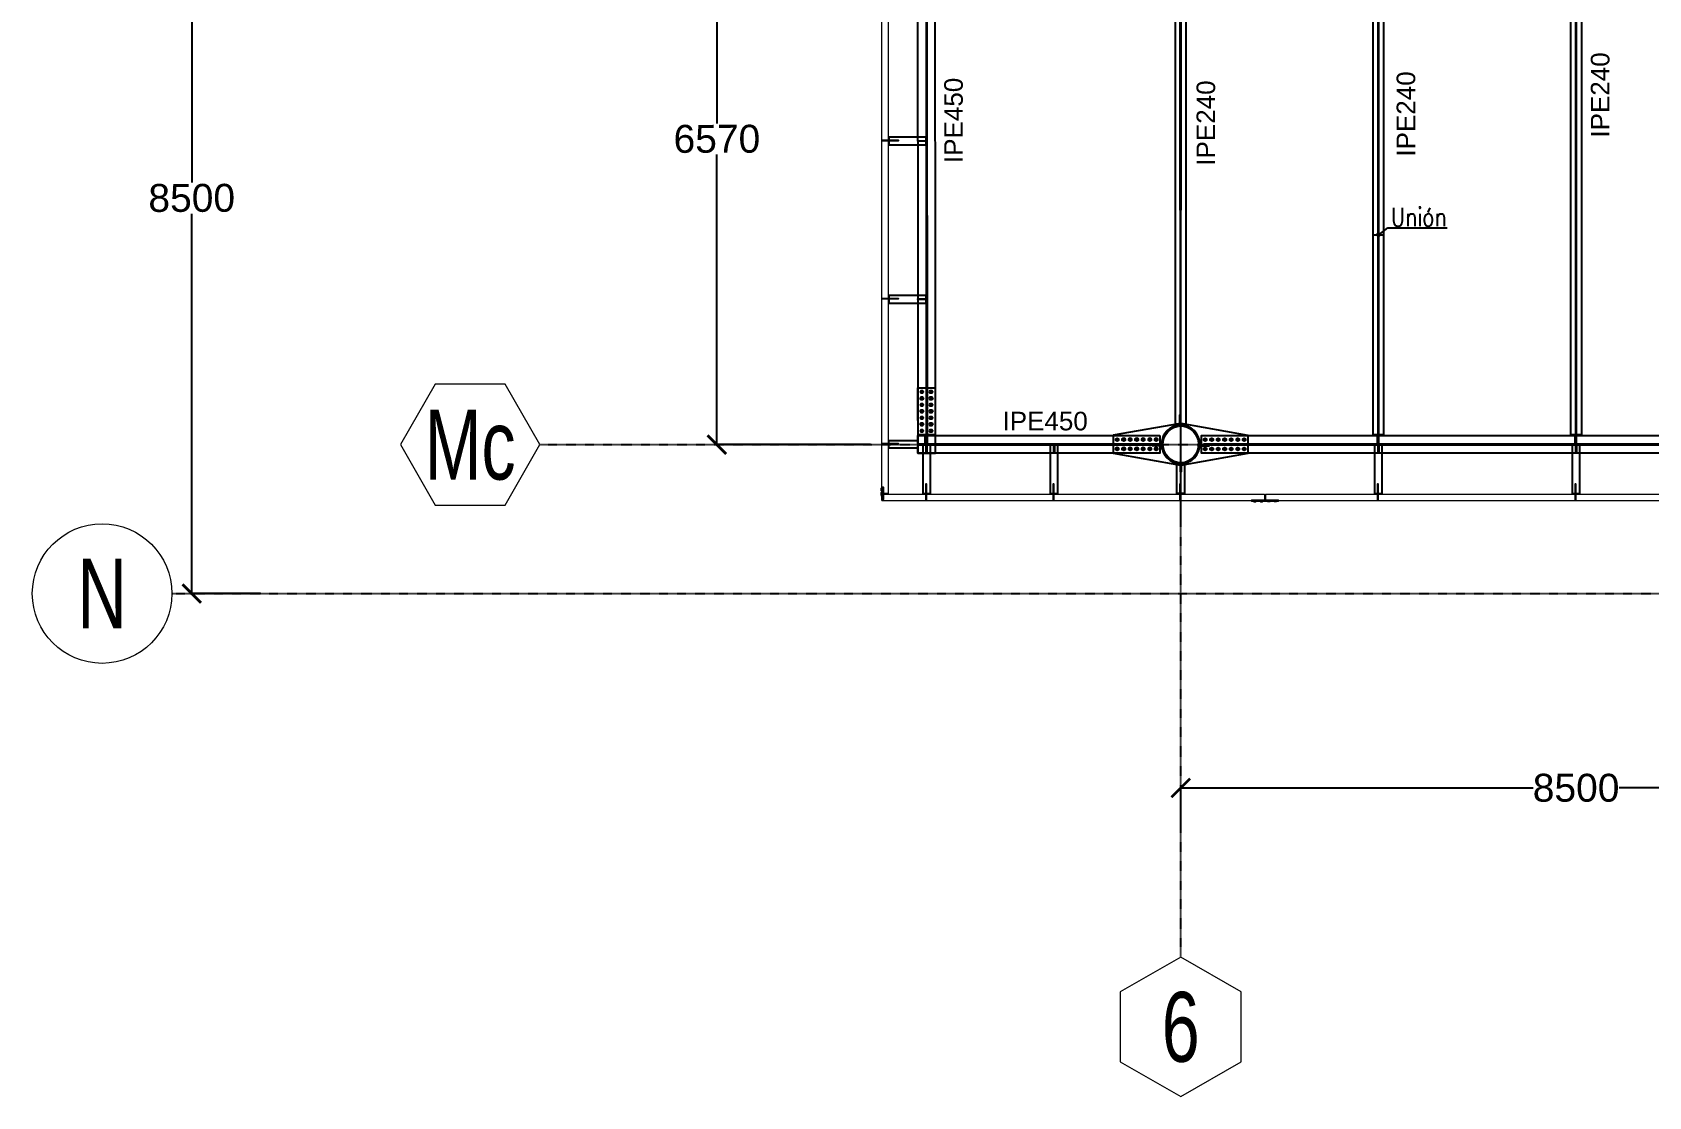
# Model space of a CAD drawing. Header units: millimetres. Extents: x -12345 to 95575, y -10691 to 31862.
# Drawn here: x -12345 to 5030, y -5407 to 6031 of the extents above; entities that cross this region are included whole.
import ezdxf
from ezdxf.enums import TextEntityAlignment as Align

# ---------------------------------------------------------------- set-up
doc = ezdxf.new("R2010")
doc.units = ezdxf.units.MM
doc.header["$LTSCALE"] = 0.9
doc.linetypes.add('DXK_LINE_DOT3', pattern=[5.9187, 2.979, -0.9799, 0.9799, -0.9799])
doc.layers.get('0').update_dxf_attribs({"color": 255})
for name, color, linetype, lineweight in [('0-1', 7, 'Continuous', 5), ('E_COLUMNAS-1', 1, 'Continuous', 25), ('E_TEXTO', 3, 'Continuous', 9), ('HCB_EJES', 1, 'DXK_LINE_DOT3', 9), ('TUBO-REDONDO', 1, 'Continuous', 9)]:
    doc.layers.add(name, color=color, linetype=linetype, lineweight=lineweight)
for name, color, linetype in [('COTAS', 8, 'Continuous'), ('HCB-EJES', 1, 'Continuous'), ('HCB-ROTULOS', 2, 'Continuous'), ('HCB_ALMA', 252, 'Continuous'), ('HCB_PLATINA', 4, 'Continuous'), ('HCB_VIGAS', 4, 'Continuous'), ('UNIÒN', 6, 'Continuous')]:
    doc.layers.add(name, color=color, linetype=linetype)
doc.styles.add('CNI_COTAS', font='romans.shx', dxfattribs={"width": 0.8})
doc.styles.add('VERDANA', font='arial.ttf')
doc.dimstyles.new('1.125', dxfattribs={"dimscale": 0, "dimtxt": 300, "dimasz": 200, "dimexe": 4, "dimexo": 4, "dimgap": 15, "dimtad": 0, "dimdec": 0, "dimzin": 4, "dimdsep": 46, "dimtxsty": 'VERDANA', "dimblk": 'ARCHTICK', "dimcen": -10, "dimclrd": 256, "dimclrt": 3, "dimadec": 0, "dimazin": 0, "dimtfac": 1, "dimtdec": 0, "dimtmove": 2, "dimatfit": 0, "dimldrblk": 'OBLIQUE', "dimfxl": 0.05, "dimtolj": 1, "dimtzin": 0, "dimarcsym": 0})
doc.dimstyles.new('UNIÒN', dxfattribs={"dimscale": 0, "dimtxt": 200, "dimasz": 60, "dimexe": 4, "dimexo": 4, "dimgap": 15, "dimtad": 1, "dimdec": 0, "dimzin": 4, "dimdsep": 46, "dimtxsty": 'CNI_COTAS', "dimcen": -0.09, "dimclrd": 6, "dimclrt": 3, "dimadec": 0, "dimazin": 0, "dimtfac": 1, "dimtdec": 0, "dimtmove": 2, "dimatfit": 0, "dimfxl": 0.05, "dimtolj": 1, "dimtzin": 0, "dimarcsym": 0})

# ---------------------------------------------------------------- blocks, each defined once
blk = doc.blocks.new('_ArchTick')
at = {"color": 0, "linetype": 'ByBlock', "const_width": 0.15}
blk.add_lwpolyline([(-0.5, -0.5), (0.5, 0.5)], dxfattribs=at)
blk = doc.blocks.new('*D101')
at = {"layer": 'COTAS', "color": 0, "lineweight": -2, "transparency": 16777216}
for p, q in [((-3334, 8170), (-4990, 8170)), ((-3334, 1600), (-4990, 1600))]:
    blk.add_line(p, q, dxfattribs=at)
at = {"layer": 'COTAS', "lineweight": -2, "transparency": 16777216}
for p, q in [((-4986, 8170), (-4986, 5053)), ((-4986, 1600), (-4986, 4717))]:
    blk.add_line(p, q, dxfattribs=at)
at = {"layer": 'Defpoints', "color": 0, "transparency": 16777216}
for p in [(-4986, 8170), (-3330, 8170), (-3330, 1600)]:
    blk.add_point(p, dxfattribs=at)
at = {"layer": 'COTAS', "lineweight": -2, "transparency": 16777216, "xscale": 200, "yscale": 200, "zscale": 200}
for p, rotation in [((-4986, 8170), 90), ((-4986, 1600), 270)]:
    blk.add_blockref('_ArchTick', p, dxfattribs=dict(at, rotation=rotation))
at = {"layer": 'COTAS', "color": 3, "transparency": 16777216, "insert": (-4986, 4885), "char_height": 300, "attachment_point": 5, "rotation": 0.1, "style": 'VERDANA'}
blk.add_mtext('\\A1;6570', dxfattribs=at)
blk = doc.blocks.new('_Oblique')
at = {"color": 0, "linetype": 'ByBlock', "lineweight": -2}
blk.add_line((-0.5, -0.5), (0.5, 0.5), dxfattribs=at)
blk = doc.blocks.new('*D105')
at = {"layer": 'COTAS', "color": 0, "lineweight": -2, "transparency": 16777216}
for p, q in [((0, -2507), (0, -2085)), ((8500, -2507), (8500, -2085))]:
    blk.add_line(p, q, dxfattribs=at)
at = {"layer": 'COTAS', "lineweight": -2, "transparency": 16777216}
for p, q in [((0, -2089), (3787, -2089)), ((8500, -2089), (4713, -2089))]:
    blk.add_line(p, q, dxfattribs=at)
at = {"layer": 'Defpoints', "color": 0, "transparency": 16777216}
for p in [(0, -2089), (0, -2511), (8500, -2511)]:
    blk.add_point(p, dxfattribs=at)
at = {"layer": 'COTAS', "lineweight": -2, "transparency": 16777216, "xscale": 200, "yscale": 200, "zscale": 200, "rotation": 180}
blk.add_blockref('_ArchTick', (0, -2089), dxfattribs=at)
at = {"layer": 'COTAS', "lineweight": -2, "transparency": 16777216, "xscale": 200, "yscale": 200, "zscale": 200}
blk.add_blockref('_ArchTick', (8500, -2089), dxfattribs=at)
at = {"layer": 'COTAS', "color": 3, "transparency": 16777216, "insert": (4250, -2089), "char_height": 300, "attachment_point": 5, "style": 'VERDANA'}
blk.add_mtext('\\A1;8500', dxfattribs=at)
blk = doc.blocks.new('*D87')
at = {"layer": 'COTAS', "color": 0, "lineweight": -2, "transparency": 16777216}
for p, q in [((-9892, 8500), (-10635, 8500)), ((-9892, 0), (-10635, 0))]:
    blk.add_line(p, q, dxfattribs=at)
at = {"layer": 'COTAS', "lineweight": -2, "transparency": 16777216}
for p, q in [((-10631, 8500), (-10631, 4418)), ((-10631, 0), (-10631, 4082))]:
    blk.add_line(p, q, dxfattribs=at)
at = {"layer": 'Defpoints', "color": 0, "transparency": 16777216}
for p in [(-10631, 8500), (-9888, 8500), (-9888, 0)]:
    blk.add_point(p, dxfattribs=at)
at = {"layer": 'COTAS', "lineweight": -2, "transparency": 16777216, "xscale": 200, "yscale": 200, "zscale": 200}
for p, rotation in [((-10631, 8500), 90), ((-10631, 0), 270)]:
    blk.add_blockref('_ArchTick', p, dxfattribs=dict(at, rotation=rotation))
at = {"layer": 'COTAS', "color": 3, "transparency": 16777216, "insert": (-10631, 4250), "char_height": 300, "attachment_point": 5, "rotation": 0.1, "style": 'VERDANA'}
blk.add_mtext('\\A1;8500', dxfattribs=at)

msp = doc.modelspace()

# ---------------------------------------------------------------- linework, layer by layer
at = {"color": 1, "linetype": 'Continuous'}
for centre, radius, start, end in [((-2783, 2168.1), 11, 107.97443, 287.97443), ((-2783, 2098.1), 11, 107.97443, 287.97443), ((-2783, 2168.1), 10, 359.97443, 179.97443), ((-2783, 2168.1), 10, 179.97443, 359.97443), ((-2783, 2098.1), 10, 359.97443, 179.97443), ((-2783, 2098.1), 10, 179.97443, 359.97443), ((-2783, 2098.1), 11, 287.97443, 107.97443), ((-2783, 2168.1), 11, 287.97443, 107.97443), ((-2683, 2168.1), 11, 107.97443, 287.97443), ((-2683, 2098.1), 11, 107.97443, 287.97443), ((-2683, 2168.1), 10, 359.97443, 179.97443), ((-2683, 2168.1), 10, 179.97443, 359.97443), ((-2683, 2098.1), 10, 359.97443, 179.97443), ((-2683, 2098.1), 10, 179.97443, 359.97443), ((-2683, 2098.1), 11, 287.97443, 107.97443), ((-2683, 2168.1), 11, 287.97443, 107.97443), ((-2783, 2028.1), 11, 107.97443, 287.97443), ((-2783, 1958.1), 11, 107.97443, 287.97443), ((-2783, 2028.1), 10, 359.97443, 179.97443), ((-2783, 2028.1), 10, 179.97443, 359.97443), ((-2783, 1958.1), 10, 359.97443, 179.97443), ((-2783, 1958.1), 10, 179.97443, 359.97443), ((-2783, 2028.1), 11, 287.97443, 107.97443), ((-2783, 1958.1), 11, 287.97443, 107.97443), ((-2683, 2028.1), 11, 107.97443, 287.97443), ((-2683, 1958.1), 11, 107.97443, 287.97443), ((-2683, 2028.1), 10, 359.97443, 179.97443), ((-2683, 2028.1), 10, 179.97443, 359.97443), ((-2683, 1958.1), 10, 359.97443, 179.97443), ((-2683, 1958.1), 10, 179.97443, 359.97443), ((-2683, 2028.1), 11, 287.97443, 107.97443), ((-2683, 1958.1), 11, 287.97443, 107.97443), ((-2783.1, 1888.1), 11, 107.97443, 287.97443), ((-2783.1, 1818.1), 11, 107.97443, 287.97443), ((-2783.1, 1748.1), 11, 107.97443, 287.97443), ((-2783.1, 1888.1), 10, 359.97443, 179.97443), ((-2783.1, 1888.1), 10, 179.97443, 359.97443), ((-2783.1, 1818.1), 10, 359.97443, 179.97443), ((-2783.1, 1818.1), 10, 179.97443, 359.97443), ((-2783.1, 1748.1), 10, 359.97443, 179.97443), ((-2783.1, 1748.1), 10, 179.97443, 359.97443), ((-2783.1, 1888.1), 11, 287.97443, 107.97443), ((-2783.1, 1818.1), 11, 287.97443, 107.97443), ((-2783.1, 1748.1), 11, 287.97443, 107.97443), ((-2683.1, 1888.1), 11, 107.97443, 287.97443), ((-2683.1, 1818.1), 11, 107.97443, 287.97443), ((-2683.1, 1748.1), 11, 107.97443, 287.97443), ((-2683.1, 1888.1), 10, 359.97443, 179.97443), ((-2683.1, 1888.1), 10, 179.97443, 359.97443), ((-2683.1, 1818.1), 10, 359.97443, 179.97443), ((-2683.1, 1818.1), 10, 179.97443, 359.97443), ((-2683.1, 1748.1), 10, 359.97443, 179.97443), ((-2683.1, 1748.1), 10, 179.97443, 359.97443), ((-2683.1, 1888.1), 11, 287.97443, 107.97443), ((-2683.1, 1818.1), 11, 287.97443, 107.97443), ((-2683.1, 1748.1), 11, 287.97443, 107.97443), ((-683.1, 1654.2), 11.5, 18.0268, 198.0268), ((-683.1, 1554.2), 11.5, 18.0268, 198.0268), ((-683.1, 1654.2), 11.5, 198.0268, 18.0268), ((-683.1, 1654.2), 10, 90.0268, 270.0268), ((-683.1, 1554.2), 10, 90.0268, 270.0268), ((-683.1, 1654.2), 10, 270.0268, 90.0268), ((-683.1, 1554.2), 10, 270.0268, 90.0268), ((-613.1, 1654.2), 11.5, 18.0268, 198.0268), ((-613.1, 1554.2), 11.5, 18.0268, 198.0268), ((-613.1, 1654.2), 11.5, 198.0268, 18.0268), ((-613.1, 1654.2), 10, 90.0268, 270.0268), ((-613.1, 1554.2), 10, 90.0268, 270.0268), ((-613.1, 1654.2), 10, 270.0268, 90.0268), ((-613.1, 1554.2), 10, 270.0268, 90.0268), ((-543.1, 1654.3), 11.5, 18.0268, 198.0268), ((-543.1, 1554.3), 11.5, 18.0268, 198.0268), ((-543.1, 1654.3), 11.5, 198.0268, 18.0268), ((-543.1, 1654.3), 10, 90.0268, 270.0268), ((-543.1, 1554.3), 10, 90.0268, 270.0268), ((-543.1, 1654.3), 10, 270.0268, 90.0268), ((-543.1, 1554.3), 10, 270.0268, 90.0268), ((-473.1, 1654.3), 11.5, 18.0268, 198.0268), ((-473.1, 1554.3), 11.5, 18.0268, 198.0268), ((-473.1, 1654.3), 11.5, 198.0268, 18.0268), ((-473.1, 1654.3), 10, 90.0268, 270.0268), ((-473.1, 1554.3), 10, 90.0268, 270.0268), ((-473.1, 1654.3), 10, 270.0268, 90.0268), ((-473.1, 1554.3), 10, 270.0268, 90.0268), ((-403.1, 1654.3), 11.5, 18.0268, 198.0268), ((-403.1, 1554.3), 11.5, 18.0268, 198.0268), ((-403.1, 1654.3), 11.5, 198.0268, 18.0268), ((-403.1, 1654.3), 10, 90.0268, 270.0268), ((-403.1, 1554.3), 10, 90.0268, 270.0268), ((-403.1, 1654.3), 10, 270.0268, 90.0268), ((-403.1, 1554.3), 10, 270.0268, 90.0268), ((-333.1, 1654.4), 11.5, 18.0268, 198.0268), ((-333.1, 1554.4), 11.5, 18.0268, 198.0268), ((-333.1, 1654.4), 11.5, 198.0268, 18.0268), ((-333.1, 1654.4), 10, 90.0268, 270.0268), ((-333.1, 1554.4), 10, 90.0268, 270.0268), ((-333.1, 1654.4), 10, 270.0268, 90.0268), ((-333.1, 1554.4), 10, 270.0268, 90.0268), ((-263.1, 1654.4), 11.5, 18.0268, 198.0268), ((-263.1, 1554.4), 11.5, 18.0268, 198.0268), ((-263.1, 1654.4), 11.5, 198.0268, 18.0268), ((-263.1, 1654.4), 10, 90.0268, 270.0268), ((-263.1, 1554.4), 10, 90.0268, 270.0268), ((-263.1, 1654.4), 10, 270.0268, 90.0268), ((-263.1, 1554.4), 10, 270.0268, 90.0268), ((262.9, 1653.6), 11.5, 18.0268, 198.0268), ((263, 1553.6), 11.5, 18.0268, 198.0268), ((262.9, 1653.6), 11.5, 198.0268, 18.0268), ((262.9, 1653.6), 10, 90.0268, 270.0268), ((262.9, 1653.6), 10, 270.0268, 90.0268), ((332.9, 1653.6), 11.5, 18.0268, 198.0268), ((333, 1553.6), 11.5, 18.0268, 198.0268), ((332.9, 1653.6), 11.5, 198.0268, 18.0268), ((332.9, 1653.6), 10, 90.0268, 270.0268), ((332.9, 1653.6), 10, 270.0268, 90.0268), ((402.9, 1653.7), 11.5, 18.0268, 198.0268), ((403, 1553.7), 11.5, 18.0268, 198.0268), ((402.9, 1653.7), 11.5, 198.0268, 18.0268), ((402.9, 1653.7), 10, 90.0268, 270.0268), ((402.9, 1653.7), 10, 270.0268, 90.0268), ((472.9, 1653.7), 11.5, 18.0268, 198.0268), ((473, 1553.7), 11.5, 18.0268, 198.0268), ((472.9, 1653.7), 11.5, 198.0268, 18.0268), ((472.9, 1653.7), 10, 90.0268, 270.0268), ((472.9, 1653.7), 10, 270.0268, 90.0268), ((542.9, 1653.7), 11.5, 18.0268, 198.0268), ((543, 1553.7), 11.5, 18.0268, 198.0268), ((542.9, 1653.7), 11.5, 198.0268, 18.0268), ((542.9, 1653.7), 10, 90.0268, 270.0268), ((543, 1553.7), 10, 90.0268, 270.0268), ((542.9, 1653.7), 10, 270.0268, 90.0268), ((543, 1553.7), 10, 270.0268, 90.0268), ((612.9, 1653.8), 11.5, 18.0268, 198.0268), ((613, 1553.8), 11.5, 18.0268, 198.0268), ((612.9, 1653.8), 11.5, 198.0268, 18.0268), ((612.9, 1653.8), 10, 90.0268, 270.0268), ((613, 1553.8), 10, 90.0268, 270.0268), ((612.9, 1653.8), 10, 270.0268, 90.0268), ((613, 1553.8), 10, 270.0268, 90.0268), ((682.9, 1653.8), 11.5, 18.0268, 198.0268), ((683, 1553.8), 11.5, 18.0268, 198.0268), ((682.9, 1653.8), 11.5, 198.0268, 18.0268), ((682.9, 1653.8), 10, 90.0268, 270.0268), ((683, 1553.8), 10, 90.0268, 270.0268), ((682.9, 1653.8), 10, 270.0268, 90.0268), ((683, 1553.8), 10, 270.0268, 90.0268), ((-683.1, 1554.2), 11.5, 198.0268, 18.0268), ((-613.1, 1554.2), 11.5, 198.0268, 18.0268), ((-543.1, 1554.3), 11.5, 198.0268, 18.0268), ((-473.1, 1554.3), 11.5, 198.0268, 18.0268), ((-403.1, 1554.3), 11.5, 198.0268, 18.0268), ((-333.1, 1554.4), 11.5, 198.0268, 18.0268), ((-263.1, 1554.4), 11.5, 198.0268, 18.0268), ((263, 1553.6), 11.5, 198.0268, 18.0268), ((263, 1553.6), 10, 90.0268, 270.0268), ((263, 1553.6), 10, 270.0268, 90.0268), ((333, 1553.6), 11.5, 198.0268, 18.0268), ((333, 1553.6), 10, 90.0268, 270.0268), ((333, 1553.6), 10, 270.0268, 90.0268), ((403, 1553.7), 11.5, 198.0268, 18.0268), ((403, 1553.7), 10, 90.0268, 270.0268), ((403, 1553.7), 10, 270.0268, 90.0268), ((473, 1553.7), 11.5, 198.0268, 18.0268), ((473, 1553.7), 10, 90.0268, 270.0268), ((473, 1553.7), 10, 270.0268, 90.0268), ((543, 1553.7), 11.5, 198.0268, 18.0268), ((613, 1553.8), 11.5, 198.0268, 18.0268), ((683, 1553.8), 11.5, 198.0268, 18.0268)]:
    msp.add_arc(centre, radius, start, end, dxfattribs=at)
at = {"layer": '0-1', "color": 8}
for p, q in [((-3211.2, 1066.6), (-3211.2, 6745.1)), ((-3146.2, 6745.1), (-3146.2, 1076.6)), ((-3146.2, 1076.6), (-3211.2, 1076.6)), ((-3211.2, 1066.6), (902.1, 1066.6)), ((902.1, 1066.6), (902.1, 1001.6)), ((912.1, 1066.6), (912.1, 1001.6)), ((912.1, 1066.6), (12902.1, 1066.6)), ((-3211.2, 1001.6), (902.1, 1001.6)), ((912.1, 1001.6), (12902.1, 1001.6))]:
    msp.add_line(p, q, dxfattribs=at)
at = {"layer": 'E_COLUMNAS-1'}
msp.add_arc((0, 1603.3), 206, 80, 260, dxfattribs=at)
at = {"layer": 'HCB-EJES', "linetype": 'DXK_LINE_DOT3'}
for p, q in [((0, -3906.8), (0, 29407)), ((-6888.4, 1600), (90118.8, 1600)), ((-10844.5, 0), (94075, 0))]:
    msp.add_line(p, q, dxfattribs=at)
at = {"layer": 'HCB_ALMA'}
for p, q in [((2121.4, 1708.3), (2121.4, 8175.4)), ((2128.5, 1708.3), (2128.5, 8175.4)), ((4246.4, 1708.3), (4246.4, 8337.8)), ((4253.5, 1708.3), (4253.5, 8337.8)), ((-2737.8, 8013), (-2736.7, 1708.3)), ((-2728.4, 8013), (-2727.3, 1708.3)), ((-3, 1816.3), (-5, 8010.4)), ((3, 1816.3), (5, 8010.4)), ((-2830.4, 1607.9), (-222.9, 1609.4)), ((-2830.4, 1598.5), (-222.9, 1599.4)), ((246.3, 1607.9), (8290.5, 1607.9)), ((246.3, 1598.5), (7733.4, 1598.5))]:
    msp.add_line(p, q, dxfattribs=at)
at = {"layer": 'HCB_EJES', "color": 40, "linetype": 'ByBlock', "true_color": 0xf8d731}
for points in [[(-8013.4, 950.5), (-7263.4, 950.5), (-6888.4, 1600), (-7263.4, 2249.5), (-8013.4, 2249.5), (-8388.4, 1600)], [(-649.5, -5031.8), (0, -5406.8), (649.5, -5031.8), (649.5, -4281.8), (0, -3906.8), (-649.5, -4281.8)]]:
    msp.add_lwpolyline(points, close=True, dxfattribs=at)
msp.add_circle((-11594.5, 0), 750, dxfattribs=at)
at = {"layer": 'HCB_PLATINA', "color": 8}
for p, q in [((2122.2, 1578.6), (2128.2, 1578.6)), ((4247.2, 1578.6), (4253.2, 1578.6)), ((-2.8, 1378.3), (3.2, 1378.3))]:
    msp.add_line(p, q, dxfattribs=at)
at = {"layer": 'HCB_VIGAS'}
for p, q in [((0, 816.3), (0, 9010.4)), ((-3193.7, 4865.7), (-3193.7, 4871.7)), ((-3146.2, 4865.7), (-3146.2, 4871.7)), ((-3133.7, 4865.7), (-3133.7, 4871.7)), ((-3053.7, 4865.7), (-3053.7, 4871.7)), ((-2757.2, 4860.1), (-2757.2, 4866.1)), ((-3193.7, 3165.7), (-3193.7, 3171.7)), ((-3146.2, 3165.7), (-3146.2, 3171.7)), ((-3133.7, 3165.7), (-3133.7, 3171.7)), ((-3053.7, 3165.7), (-3053.7, 3171.7)), ((-2756.9, 3160.1), (-2756.9, 3166.1)), ((-3193.7, 1605.7), (-3193.7, 1611.7)), ((-3146.2, 1605.7), (-3146.2, 1611.7)), ((-3133.7, 1605.7), (-3133.7, 1611.7)), ((-3053.7, 1605.7), (-3053.7, 1611.7)), ((-2734.9, 1578.6), (-2728.9, 1578.6)), ((-1364.3, 1579.2), (-1358.3, 1579.2)), ((-3219.1, 1123.1), (-3211.2, 1123.1)), ((-3219.1, 1112.7), (-3211.2, 1112.7)), ((-3219.1, 1078.1), (-3211.2, 1078.1)), ((-3219.1, 1067.7), (-3211.2, 1067.7)), ((-3211.2, 1066.6), (-3211.2, 1001.6)), ((-3203.7, 1048.4), (-3197.7, 1048.4)), ((-3197.7, 1067.7), (-3189.7, 1067.7)), ((-3189.7, 1076.6), (-3189.7, 1066.6)), ((-2740.3, 1159.1), (-2734.3, 1159.1)), ((-2740.3, 1079.1), (-2734.3, 1079.1)), ((-2740.3, 1066.6), (-2734.3, 1066.6)), ((-1369.8, 1159.1), (-1363.8, 1159.1)), ((-1369.8, 1079.1), (-1363.8, 1079.1)), ((-1369.8, 1066.6), (-1363.8, 1066.6)), ((-8.3, 1159.1), (-2.3, 1159.1)), ((-8.3, 1079.1), (-2.3, 1079.1)), ((-8.3, 1066.6), (-2.3, 1066.6)), ((2116.7, 1159.1), (2122.7, 1159.1)), ((2116.7, 1079.1), (2122.7, 1079.1)), ((2116.7, 1066.6), (2122.7, 1066.6)), ((4241.7, 1159.1), (4247.7, 1159.1)), ((4241.7, 1079.1), (4247.7, 1079.1)), ((4241.7, 1066.6), (4247.7, 1066.6)), ((-3203.7, 1037.9), (-3197.7, 1037.9)), ((-3203.7, 1019.1), (-3197.7, 1019.1)), ((-2740.3, 1019.1), (-2734.3, 1019.1)), ((-1369.8, 1019.1), (-1363.8, 1019.1)), ((-8.3, 1019.1), (-2.3, 1019.1)), ((791.9, 987.7), (791.9, 995.6)), ((802.3, 987.7), (802.3, 995.6)), ((861.9, 987.7), (861.9, 995.6)), ((872.3, 987.7), (872.3, 995.6)), ((941.9, 987.7), (941.9, 995.6)), ((952.3, 987.7), (952.3, 995.6)), ((1011.9, 987.7), (1011.9, 995.6)), ((1022.3, 987.7), (1022.3, 995.6)), ((2116.7, 1019.1), (2122.7, 1019.1)), ((4241.7, 1019.1), (4247.7, 1019.1))]:
    msp.add_line(p, q, dxfattribs=at)
for points in [[(2185, 1708.3), (2185, 8175.4), (2065, 8175.4), (2065, 1708.3)], [(4190, 8337.8), (4190, 1708.3), (4310, 1708.3), (4310, 8337.8)], [(-2637, 1708.3), (-2637, 1936.5), (-2637.1, 2208.5), (-2638, 7513.2), (-2638.1, 8013), (-2828.1, 8013), (-2828, 7513), (-2827.1, 2208.6), (-2827, 1708.2), (-2637.1, 1708.3)], [(60, 8003.5), (60, 8010.4), (-60, 8010.4), (-60, 7998.9), (-60, 1820.7), (-60, 1816.3), (60, 1816.3), (60, 1820.7)], [(-3146.2, 4865.7), (-3203.7, 4865.7), (-3203.7, 4871.7), (-3146.2, 4871.7), (-3136.2, 4871.7), (-3038.7, 4871.7), (-3038.7, 4865.7), (-3136.2, 4865.7)], [(-2827.6, 4904.1), (-3136.2, 4904.1), (-3136.2, 4822.1), (-2827.5, 4822.1), (-2737.2, 4822.1), (-2737.3, 4904.1)], [(-2737.2, 4860.1), (-2827.2, 4860.1), (-2827.2, 4866.1), (-2737.2, 4866.1)], [(-2737.2, 4860.1), (-2827.2, 4860.1), (-2827.2, 4866.1), (-2737.2, 4866.1)], [(-3146.2, 3165.7), (-3203.7, 3165.7), (-3203.7, 3171.7), (-3146.2, 3171.7), (-3136.2, 3171.7), (-3038.7, 3171.7), (-3038.7, 3165.7), (-3136.2, 3165.7)], [(-2827.2, 3204.1), (-3136.2, 3204.1), (-3136.2, 3122.1), (-2827.2, 3122.1), (-2736.9, 3122.1), (-2736.9, 3204.1)], [(-2736.9, 3160.1), (-2826.9, 3160.1), (-2826.9, 3166.1), (-2736.9, 3166.1)], [(-2736.9, 3160.1), (-2826.9, 3160.1), (-2826.9, 3166.1), (-2736.9, 3166.1)], [(-2826.9, 1508.6), (-2637.2, 1508.5), (-2636.9, 2208.5), (-2828.1, 2208.6)], [(-2826.9, 1508.6), (-2637.2, 1508.5), (-2636.9, 2208.5), (-2828.1, 2208.6)], [(-2800.3, 2168.1), (-2791.6, 2183.1), (-2774.3, 2183.1), (-2765.6, 2168.1), (-2774.3, 2153.1), (-2791.6, 2153.1)], [(-2800.3, 2098.1), (-2791.6, 2113.1), (-2774.3, 2113.1), (-2765.7, 2098.1), (-2774.3, 2083.1), (-2791.7, 2083.1)], [(-2700.3, 2168.1), (-2691.6, 2183.1), (-2674.3, 2183.1), (-2665.6, 2168.1), (-2674.3, 2153.1), (-2691.6, 2153.1)], [(-2700.3, 2098.1), (-2691.6, 2113.1), (-2674.3, 2113.1), (-2665.7, 2098.1), (-2674.3, 2083.1), (-2691.7, 2083.1)], [(-2800.4, 1958.1), (-2791.7, 1973.1), (-2774.4, 1973.1), (-2765.7, 1958.1), (-2774.4, 1943.1), (-2791.7, 1943.1)], [(-2800.3, 2028.1), (-2791.7, 2043.1), (-2774.3, 2043.1), (-2765.7, 2028.1), (-2774.4, 2013.1), (-2791.7, 2013.1)], [(-2700.4, 1958.1), (-2691.7, 1973.1), (-2674.4, 1973.1), (-2665.7, 1958.1), (-2674.4, 1943.1), (-2691.7, 1943.1)], [(-2700.3, 2028.1), (-2691.7, 2043.1), (-2674.3, 2043.1), (-2665.7, 2028.1), (-2674.4, 2013.1), (-2691.7, 2013.1)], [(-9.2, 1811.5), (-9.2, 1919.3), (-3.2, 1919.3), (-3.2, 1812), (-3.2, 1809.3), (-9.2, 1809.3)], [(-2800.5, 1748.1), (-2791.8, 1763.1), (-2774.5, 1763.1), (-2765.8, 1748.1), (-2774.5, 1733.1), (-2791.8, 1733.1)], [(-2800.4, 1888.1), (-2791.7, 1903.1), (-2774.4, 1903.1), (-2765.8, 1888.1), (-2774.4, 1873.1), (-2791.7, 1873.1)], [(-2800.4, 1818.1), (-2791.8, 1833.1), (-2774.4, 1833.1), (-2765.8, 1818.1), (-2774.5, 1803.1), (-2791.8, 1803.1)], [(-2700.5, 1748.1), (-2691.8, 1763.1), (-2674.5, 1763.1), (-2665.8, 1748.1), (-2674.5, 1733.1), (-2691.8, 1733.1)], [(-2700.4, 1888.1), (-2691.7, 1903.1), (-2674.4, 1903.1), (-2665.8, 1888.1), (-2674.4, 1873.1), (-2691.7, 1873.1)], [(-2700.4, 1818.1), (-2691.8, 1833.1), (-2674.4, 1833.1), (-2665.8, 1818.1), (-2674.5, 1803.1), (-2691.8, 1803.1)], [(-723, 1704.2), (0, 1831.3), (723, 1703.3), (723, 1503.3), (0.2, 1375.3), (-723, 1504.2)], [(-723, 1704.2), (0, 1831.3), (723, 1703.3), (723, 1503.3), (0.2, 1375.3), (-723, 1504.2)], [(-3146.2, 1605.7), (-3203.7, 1605.7), (-3203.7, 1611.7), (-3146.2, 1611.7), (-3136.2, 1611.7), (-3038.7, 1611.7), (-3038.7, 1605.7), (-3136.2, 1605.7)], [(-2826.9, 1562.2), (-2827, 1562.2), (-3136.2, 1562.2), (-3136.2, 1644.2), (-2827.1, 1644.2), (-2826.9, 1644.2)], [(-222.9, 1699.4), (-222.9, 1509.4), (-723, 1509.2), (-2826.8, 1508.2), (-2826.8, 1508.6), (-2826.9, 1698.2), (-2637.1, 1698.3), (-723, 1699.2)], [(-2772.9, 1508.3), (-2772.8, 1076.6), (-2690.8, 1076.6), (-2690.9, 1508.3), (-2690.9, 1598.6), (-2772.9, 1598.6)], [(-2746.7, 1698.3), (-2736.7, 1698.3), (-2736.7, 1607.9), (-2746.7, 1607.9)], [(-2736.7, 1708.3), (-2727.3, 1708.3), (-2727.3, 1617.9), (-2736.7, 1617.9)], [(-2728.9, 1598.6), (-2728.8, 1508.6), (-2734.8, 1508.6), (-2734.9, 1598.6)], [(-1402.3, 1508.9), (-1402.3, 1076.6), (-1320.3, 1076.6), (-1320.3, 1508.9), (-1320.3, 1599.2), (-1402.3, 1599.2)], [(-1358.3, 1599.2), (-1358.3, 1509.2), (-1364.3, 1509.2), (-1364.3, 1599.2)], [(-1358.3, 1599.2), (-1358.3, 1509.2), (-1364.3, 1509.2), (-1364.3, 1599.2)], [(-683.1, 1671.5), (-668.1, 1662.9), (-668.1, 1645.6), (-683.1, 1636.9), (-698.1, 1645.5), (-698.1, 1662.9)], [(-683.1, 1571.5), (-668.1, 1562.9), (-668.1, 1545.6), (-683.1, 1536.9), (-698.1, 1545.5), (-698.1, 1562.9)], [(-613.1, 1671.6), (-598.1, 1662.9), (-598.1, 1645.6), (-613.1, 1636.9), (-628.1, 1645.6), (-628.1, 1662.9)], [(-613.1, 1571.6), (-598.1, 1562.9), (-598.1, 1545.6), (-613.1, 1536.9), (-628.1, 1545.6), (-628.1, 1562.9)], [(-543.1, 1671.6), (-528.1, 1662.9), (-528.1, 1645.6), (-543.1, 1637), (-558.1, 1645.6), (-558.1, 1662.9)], [(-543.1, 1571.6), (-528.1, 1562.9), (-528.1, 1545.6), (-543.1, 1537), (-558.1, 1545.6), (-558.1, 1562.9)], [(-473.1, 1671.6), (-458.1, 1663), (-458.1, 1645.7), (-473.1, 1637), (-488.1, 1645.6), (-488.1, 1663)], [(-473.1, 1571.6), (-458.1, 1563), (-458.1, 1545.7), (-473.1, 1537), (-488.1, 1545.6), (-488.1, 1563)], [(-403.1, 1671.7), (-388.1, 1663), (-388.1, 1645.7), (-403.1, 1637), (-418.1, 1645.7), (-418.1, 1663)], [(-403.1, 1571.7), (-388.1, 1563), (-388.1, 1545.7), (-403.1, 1537), (-418.1, 1545.7), (-418.1, 1563)], [(-333.1, 1671.7), (-318.1, 1663), (-318.1, 1645.7), (-333.1, 1637.1), (-348.1, 1645.7), (-348.1, 1663)], [(-333.1, 1571.7), (-318.1, 1563), (-318.1, 1545.7), (-333.1, 1537.1), (-348.1, 1545.7), (-348.1, 1563)], [(-205.5, 1599.4), (-208.3, 1599.4), (-305.5, 1599.4), (-305.5, 1589.4), (-207.4, 1589.4), (-205.5, 1589.4)], [(-263.1, 1671.7), (-248.1, 1663.1), (-248.1, 1645.8), (-263.1, 1637.1), (-278.1, 1645.7), (-278.1, 1663.1)], [(-263.1, 1571.7), (-248.1, 1563.1), (-248.1, 1545.8), (-263.1, 1537.1), (-278.1, 1545.7), (-278.1, 1563.1)], [(205.5, 1598.4), (205.5, 1588.4), (207.2, 1588.4), (305.5, 1588.4), (305.5, 1598.4), (208.1, 1598.4)], [(7777, 1698.3), (8277.1, 1698.3), (8277.1, 1508.3), (7777, 1508.3), (723, 1508.3), (223, 1508.3), (223, 1698.3), (723, 1698.3)], [(262.9, 1670.9), (277.9, 1662.3), (277.9, 1644.9), (262.9, 1636.3), (247.9, 1644.9), (247.9, 1662.2)], [(263, 1570.9), (278, 1562.3), (278, 1544.9), (263, 1536.3), (248, 1544.9), (248, 1562.2)], [(332.9, 1670.9), (347.9, 1662.3), (347.9, 1645), (332.9, 1636.3), (317.9, 1645), (317.9, 1662.3)], [(333, 1570.9), (348, 1562.3), (348, 1545), (333, 1536.3), (318, 1545), (318, 1562.3)], [(402.9, 1671), (417.9, 1662.3), (417.9, 1645), (402.9, 1636.3), (387.9, 1645), (387.9, 1662.3)], [(403, 1571), (418, 1562.3), (418, 1545), (403, 1536.3), (388, 1545), (388, 1562.3)], [(472.9, 1671), (487.9, 1662.4), (487.9, 1645), (472.9, 1636.4), (457.9, 1645), (457.9, 1662.3)], [(473, 1571), (488, 1562.4), (488, 1545), (473, 1536.4), (458, 1545), (458, 1562.3)], [(542.9, 1671), (557.9, 1662.4), (557.9, 1645.1), (542.9, 1636.4), (527.9, 1645.1), (527.9, 1662.4)], [(543, 1571), (558, 1562.4), (558, 1545.1), (543, 1536.4), (528, 1545.1), (528, 1562.4)], [(612.9, 1671.1), (627.9, 1662.4), (627.9, 1645.1), (612.9, 1636.4), (597.9, 1645.1), (597.9, 1662.4)], [(613, 1571.1), (628, 1562.4), (628, 1545.1), (613, 1536.4), (598, 1545.1), (598, 1562.4)], [(682.9, 1671.1), (697.9, 1662.5), (697.9, 1645.1), (682.9, 1636.5), (667.9, 1645.1), (667.9, 1662.4)], [(683, 1571.1), (698, 1562.5), (698, 1545.1), (683, 1536.5), (668, 1545.1), (668, 1562.4)], [(2084.2, 1508.3), (2084.2, 1076.6), (2166.2, 1076.6), (2166.2, 1508.3), (2166.2, 1598.6), (2084.2, 1598.6)], [(2111.4, 1607.9), (2121.4, 1607.9), (2121.4, 1698.2), (2111.4, 1698.2)], [(2121.4, 1617.9), (2128.5, 1617.9), (2128.5, 1708.3), (2121.4, 1708.3)], [(2128.2, 1598.6), (2128.2, 1508.3), (2122.2, 1508.3), (2122.2, 1598.6)], [(4209.2, 1508.3), (4209.2, 1076.6), (4291.2, 1076.6), (4291.2, 1508.3), (4291.2, 1598.6), (4209.2, 1598.6)], [(4236.4, 1607.9), (4246.4, 1607.9), (4246.4, 1698.2), (4236.4, 1698.2)], [(4246.4, 1617.9), (4253.5, 1617.9), (4253.5, 1708.3), (4246.4, 1708.3)], [(4253.2, 1598.6), (4253.2, 1508.3), (4247.2, 1508.3), (4247.2, 1598.6)], [(11.7, 1398.3), (41.2, 1398.3), (41.2, 1382.6), (41.2, 1076.6), (-40.8, 1076.6), (-40.8, 1382.6), (-40.8, 1398.3), (-11.7, 1398.3)], [(3.2, 1398.3), (3.2, 1308), (-2.8, 1308), (-2.8, 1398.3)], [(-2734.3, 1076.6), (-2734.3, 1174.1), (-2740.3, 1174.1), (-2740.3, 1076.6), (-2740.3, 1066.6), (-2740.3, 1009.1), (-2734.3, 1009.1), (-2734.3, 1066.6)], [(-1363.8, 1076.6), (-1363.8, 1174.1), (-1369.8, 1174.1), (-1369.8, 1076.6), (-1369.8, 1066.6), (-1369.8, 1009.1), (-1363.8, 1009.1), (-1363.8, 1066.6)], [(-2.3, 1076.6), (-2.3, 1174.1), (-8.3, 1174.1), (-8.3, 1076.6), (-8.3, 1066.6), (-8.3, 1009.1), (-2.3, 1009.1), (-2.3, 1066.6)], [(2122.7, 1076.6), (2122.7, 1174.1), (2116.7, 1174.1), (2116.7, 1076.6), (2116.7, 1066.6), (2116.7, 1009.1), (2122.7, 1009.1), (2122.7, 1066.6)], [(4247.7, 1076.6), (4247.7, 1174.1), (4241.7, 1174.1), (4241.7, 1076.6), (4241.7, 1066.6), (4241.7, 1009.1), (4247.7, 1009.1), (4247.7, 1066.6)], [(912.1, 1001.6), (902.1, 1001.6), (762.1, 1001.6), (762.1, 995.6), (1052.1, 995.6), (1052.1, 1001.6)]]:
    msp.add_lwpolyline(points, close=True, dxfattribs=at)
msp.add_lwpolyline([(35.8, 1806.2, 1), (-35.8, 1400.4, 1)], format="xyb", close=True, dxfattribs=at)
for points in [[(-3211.2, 1128.2), (-3219.1, 1128.2), (-3219.1, 1107.5), (-3211.2, 1107.5)], [(-3211.2, 1083.2), (-3219.1, 1083.2), (-3219.1, 1062.5), (-3211.2, 1062.5)], [(-3203.7, 1076.6), (-3203.7, 1142.9), (-3197.7, 1142.9), (-3197.7, 1076.6), (-3197.7, 1066.6), (-3197.7, 1009.1), (-3203.7, 1009.1), (-3203.7, 1066.6), (-3203.7, 1076.6), (-3203.7, 1066.6), (-3203.7, 1047.9), (-3211.2, 1047.9), (-3211.2, 1066.6)], [(786.8, 995.6), (786.8, 987.7), (807.5, 987.7), (807.5, 995.6)], [(856.8, 995.6), (856.8, 987.7), (877.5, 987.7), (877.5, 995.6)], [(957.5, 995.6), (957.5, 987.7), (936.8, 987.7), (936.8, 995.6)], [(1027.5, 995.6), (1027.5, 987.7), (1006.8, 987.7), (1006.8, 995.6)]]:
    msp.add_lwpolyline(points, dxfattribs=at)
at = {"layer": 'HCB_VIGAS', "color": 8}
msp.add_arc((0, 1603.3), 206, 260, 80, dxfattribs=at)
at = {"layer": 'TUBO-REDONDO'}
for points in [[(-199.9, 1568, 1), (199.9, 1638.5, 1)], [(-188.1, 1636.5, 1), (188.1, 1570.1, 1)]]:
    msp.add_lwpolyline(points, format="xyb", close=True, dxfattribs=at)
at = {"layer": 'UNIÒN'}
msp.add_lwpolyline([(2065, 3856.3), (2185, 3856.3)], dxfattribs=at)
at = {"layer": 'UNIÒN', "color": 2, "const_width": 25}
msp.add_lwpolyline([(2112.5, 3856.3, 1), (2137.5, 3856.3, 1)], format="xyb", close=True, dxfattribs=at)

# ---------------------------------------------------------------- texts
at = {"layer": 'E_TEXTO', "style": 'VERDANA'}
for s, p in [('IPE240', (4608.5, 5358)), ('IPE240', (2520.8, 5153.8)), ('IPE450', (-2342.4, 5084.9)), ('IPE240', (370.1, 5056.3))]:
    msp.add_text(s, height=200, rotation=90, dxfattribs=at).set_placement(p, align=Align.CENTER)
msp.add_text('IPE450', height=200, dxfattribs=at).set_placement((-1457.1, 1753.5), align=Align.CENTER)
at = {"layer": 'HCB-ROTULOS', "color": 4, "style": 'VERDANA', "width": 0.7}
for s, p in [('Mc', (-7638.4, 1600)), ('N', (-11594.5, 0)), ('6', (0, -4656.8))]:
    msp.add_text(s, height=750, dxfattribs=at).set_placement(p, align=Align.MIDDLE_CENTER)
at = {"layer": 'UNIÒN', "color": 3, "insert": (2261.3, 3946.8), "char_height": 200, "attachment_point": 7, "style": 'CNI_COTAS'}
msp.add_mtext('Unión', dxfattribs=at)

# ---------------------------------------------------------------- dimensions: what is measured, and where the dimension line sits
at = {"layer": 'COTAS'}
for base, p1, p2, picture, middle in [((-10631.5, 8500), (-9888.4, 0), (-9888.4, 8500), '*D87', (-10631.5, 4250)), ((-4986.1, 8170), (-3330, 1600), (-3330, 8170), '*D101', (-4986.1, 4885))]:
    dim = msp.add_linear_dim(base=base, p1=p1, p2=p2, angle=270, dimstyle='1.125', override={"dimscale": 1}, dxfattribs=at)
    dim.commit()
    dim.dimension.update_dxf_attribs({"geometry": picture, "text_midpoint": middle, "text_rotation": 0.1})
dim = msp.add_linear_dim(base=(0, -2089.1), p1=(8500, -2511.2), p2=(0, -2511.2), dimstyle='1.125', override={"dimscale": 1}, dxfattribs=at)
dim.commit()
dim.dimension.update_dxf_attribs({"geometry": '*D105', "text_midpoint": (4250, -2089.1)})

# ---------------------------------------------------------------- leaders
at = {"layer": 'UNIÒN', "annotation_type": 0, "has_hookline": 1, "hookline_direction": 0, "text_width": 601.9}
msp.add_leader([(2129.7, 3853.9), (2224.8, 3931.8), (2246.3, 3931.8)], dimstyle='UNIÒN', override={"dimscale": 1}, dxfattribs=at)

doc.saveas('drawing.dxf')
